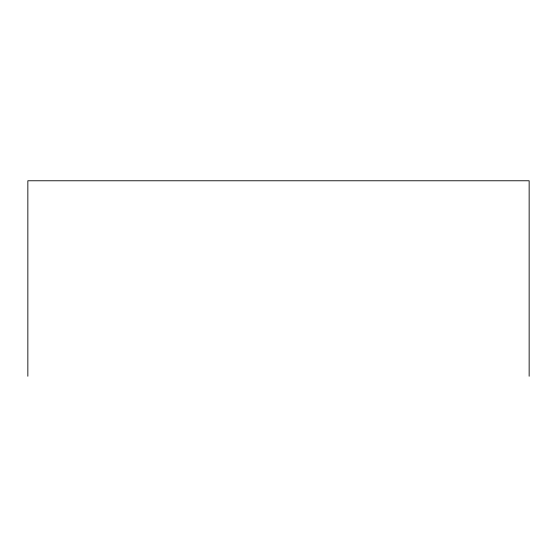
<?xml version="1.0" encoding="UTF-8"?>
<svg xmlns="http://www.w3.org/2000/svg" width="557" height="557" viewBox="0 0 557 557"><rect width="100%" height="100%" fill="white"/><g stroke="black" fill="none" stroke-linecap="round" stroke-linejoin="round"><path stroke-width="0.84" d="M529.15 376.233L529.15 180.767L27.85 180.767L27.85 376.233"/></g></svg>
